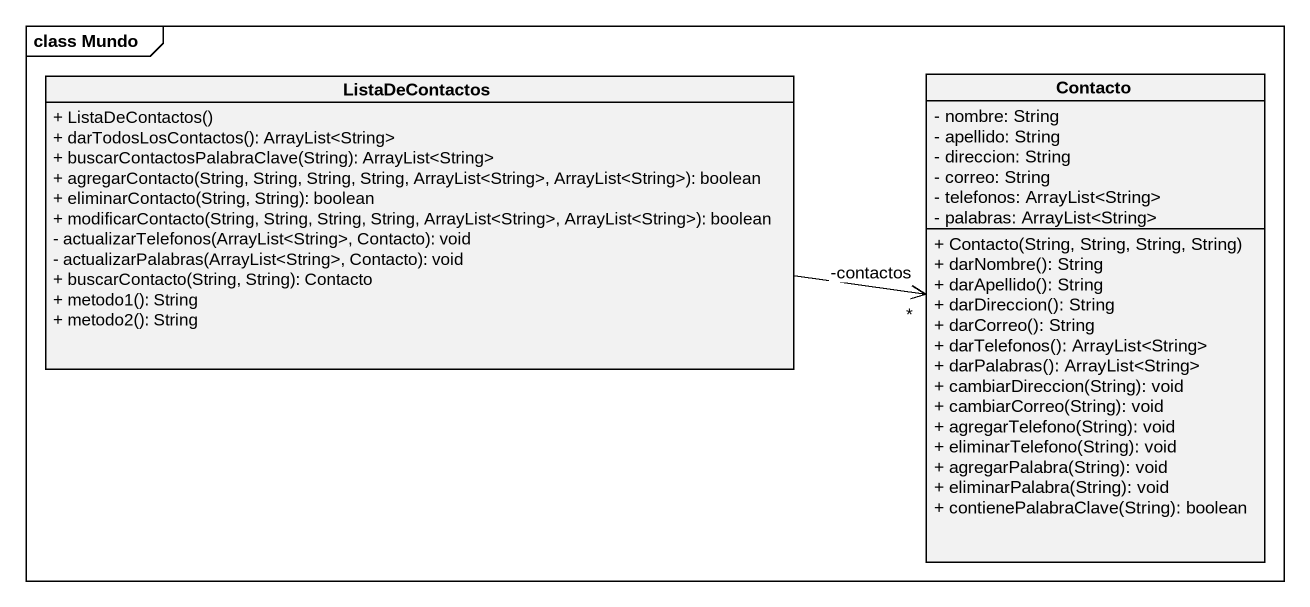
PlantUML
@startuml
mainframe class Mundo
hide circle
hide empty members
skinparam classAttributeIconSize 0
class ListaDeContactos {
  + ListaDeContactos()
  + darTodosLosContactos(): ArrayList<String>
  + buscarContactosPalabraClave(String): ArrayList<String>
  + agregarContacto(String, String, String, String, ArrayList<String>, ArrayList<String>): boolean
  + eliminarContacto(String, String): boolean
  + modificarContacto(String, String, String, String, ArrayList<String>, ArrayList<String>): boolean
  - actualizarTelefonos(ArrayList<String>, Contacto): void
  - actualizarPalabras(ArrayList<String>, Contacto): void
  + buscarContacto(String, String): Contacto
  + metodo1(): String
  + metodo2(): String
}
class Contacto {
  - nombre: String
  - apellido: String
  - direccion: String
  - correo: String
  - telefonos: ArrayList<String>
  - palabras: ArrayList<String>
  + Contacto(String, String, String, String)
  + darNombre(): String
  + darApellido(): String
  + darDireccion(): String
  + darCorreo(): String
  + darTelefonos(): ArrayList<String>
  + darPalabras(): ArrayList<String>
  + cambiarDireccion(String): void
  + cambiarCorreo(String): void
  + agregarTelefono(String): void
  + eliminarTelefono(String): void
  + agregarPalabra(String): void
  + eliminarPalabra(String): void
  + contienePalabraClave(String): boolean
}
ListaDeContactos -right-> "-contactos\n*" Contacto
@enduml
